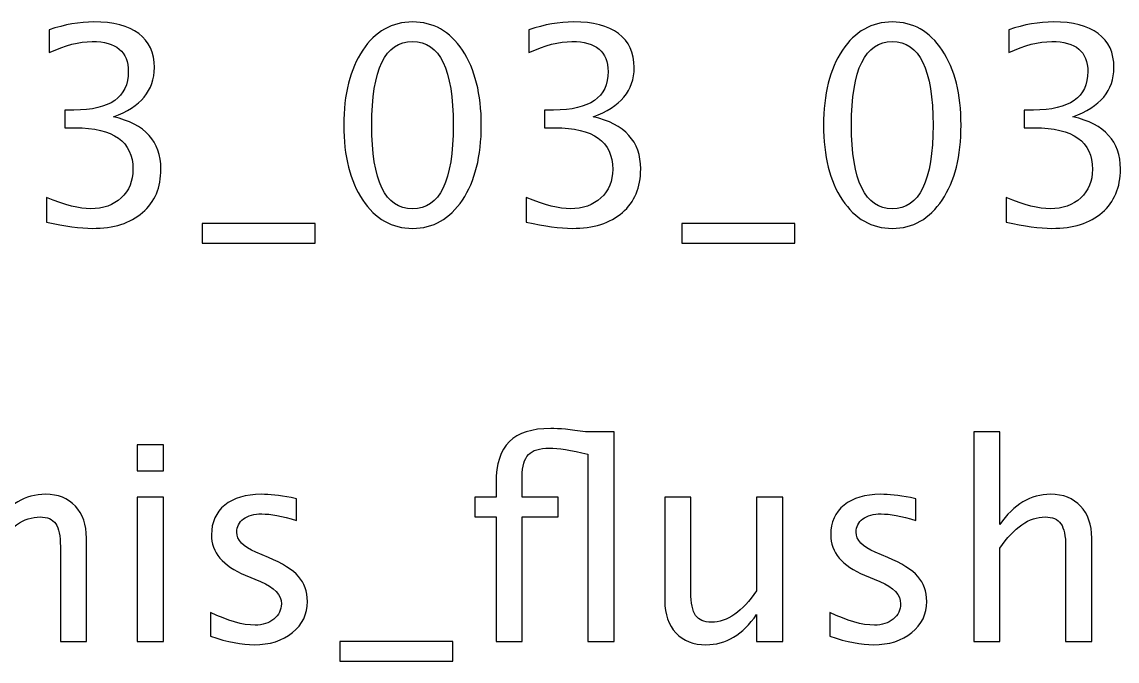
# Model space of a CAD drawing. Header units: centimetres. Extents: x -21.6 to 21.6, y -13.7 to 21.9.
# Drawn here: x -4.44 to 0.68, y 14.13 to 17.11 of the extents above; entities that cross this region are included whole.
import ezdxf

# ---------------------------------------------------------------- set-up
doc = ezdxf.new("R2010")
doc.units = ezdxf.units.CM
doc.header["$MEASUREMENT"] = 0
doc.layers.add('Layer 1', color=7, linetype='Continuous')

msp = doc.modelspace()

# ---------------------------------------------------------------- linework, layer by layer
at = {"layer": 'Layer 1'}
for points, knots in [([(-4.32374, 16.17679), (-4.32374, 16.17679), (-4.32374, 16.29109), (-4.32374, 16.29109), (-4.32374, 16.29109), (-4.23653, 16.25638), (-4.16816, 16.23902), (-4.118, 16.23902), (-4.118, 16.23902), (-4.05894, 16.23902), (-4.01132, 16.25595), (-3.9747, 16.29003), (-3.9747, 16.29003), (-3.93808, 16.32411), (-3.91988, 16.36856), (-3.91988, 16.42317), (-3.91988, 16.42317), (-3.91988, 16.55271), (-4.01005, 16.61748), (-4.19039, 16.61748), (-4.19039, 16.61748), (-4.19039, 16.61748), (-4.23865, 16.61748), (-4.23865, 16.61748), (-4.23865, 16.61748), (-4.23865, 16.61748), (-4.23865, 16.6994), (-4.23865, 16.6994), (-4.23865, 16.6994), (-4.23865, 16.6994), (-4.19589, 16.70003), (-4.19589, 16.70003), (-4.19589, 16.70003), (-4.02635, 16.70003), (-3.94147, 16.75972), (-3.94147, 16.87931), (-3.94147, 16.87931), (-3.94147, 16.97308), (-3.99777, 17.02007), (-4.11017, 17.02007), (-4.11017, 17.02007), (-4.17049, 17.02007), (-4.23738, 17.00271), (-4.31104, 16.968), (-4.31104, 16.968), (-4.31104, 16.968), (-4.31104, 17.07468), (-4.31104, 17.07468), (-4.31104, 17.07468), (-4.23886, 17.09923), (-4.16922, 17.11151), (-4.10234, 17.11151), (-4.10234, 17.11151), (-4.01132, 17.11151), (-3.94126, 17.09331), (-3.89257, 17.0569), (-3.89257, 17.0569), (-3.84389, 17.02071), (-3.81955, 16.968), (-3.81955, 16.899), (-3.81955, 16.899), (-3.81955, 16.79126), (-3.88326, 16.71442), (-4.0109, 16.6687), (-4.0109, 16.6687), (-3.86294, 16.6342), (-3.78907, 16.55313), (-3.78907, 16.42508), (-3.78907, 16.42508), (-3.78907, 16.33872), (-3.81764, 16.27077), (-3.87458, 16.22145), (-3.87458, 16.22145), (-3.93152, 16.17213), (-4.00984, 16.14758), (-4.10932, 16.14758), (-4.10932, 16.14758), (-4.16605, 16.14758), (-4.23738, 16.15732), (-4.32374, 16.17679)], [0, 0, 0, 0, 0.047619, 0.047619, 0.047619, 0.047619, 0.0952381, 0.0952381, 0.0952381, 0.0952381, 0.1428571, 0.1428571, 0.1428571, 0.1428571, 0.1904762, 0.1904762, 0.1904762, 0.1904762, 0.2380952, 0.2380952, 0.2380952, 0.2380952, 0.2857143, 0.2857143, 0.2857143, 0.2857143, 0.3333333, 0.3333333, 0.3333333, 0.3333333, 0.3809524, 0.3809524, 0.3809524, 0.3809524, 0.4285714, 0.4285714, 0.4285714, 0.4285714, 0.4761905, 0.4761905, 0.4761905, 0.4761905, 0.5238095, 0.5238095, 0.5238095, 0.5238095, 0.5714286, 0.5714286, 0.5714286, 0.5714286, 0.6190476, 0.6190476, 0.6190476, 0.6190476, 0.6666667, 0.6666667, 0.6666667, 0.6666667, 0.7142857, 0.7142857, 0.7142857, 0.7142857, 0.7619048, 0.7619048, 0.7619048, 0.7619048, 0.8095238, 0.8095238, 0.8095238, 0.8095238, 0.8571429, 0.8571429, 0.8571429, 0.8571429, 0.9047619, 0.9047619, 0.9047619, 0.9047619, 1, 1, 1, 1]), ([(-2.6139, 16.14758), (-2.71021, 16.14758), (-2.78789, 16.19182), (-2.84673, 16.28008), (-2.84673, 16.28008), (-2.90579, 16.36835), (-2.93521, 16.48477), (-2.93521, 16.62955), (-2.93521, 16.62955), (-2.93521, 16.77433), (-2.90579, 16.89074), (-2.84673, 16.97901), (-2.84673, 16.97901), (-2.78789, 17.06727), (-2.71021, 17.11151), (-2.6139, 17.11151), (-2.6139, 17.11151), (-2.51717, 17.11151), (-2.43949, 17.06748), (-2.38064, 16.97943), (-2.38064, 16.97943), (-2.32201, 16.89138), (-2.29259, 16.77475), (-2.29259, 16.62955), (-2.29259, 16.62955), (-2.29259, 16.48477), (-2.32201, 16.36835), (-2.38064, 16.28008), (-2.38064, 16.28008), (-2.43949, 16.19182), (-2.51717, 16.14758), (-2.6139, 16.14758)], [0, 0, 0, 0, 0.1111111, 0.1111111, 0.1111111, 0.1111111, 0.2222222, 0.2222222, 0.2222222, 0.2222222, 0.3333333, 0.3333333, 0.3333333, 0.3333333, 0.4444444, 0.4444444, 0.4444444, 0.4444444, 0.5555556, 0.5555556, 0.5555556, 0.5555556, 0.6666667, 0.6666667, 0.6666667, 0.6666667, 0.7777778, 0.7777778, 0.7777778, 0.7777778, 1, 1, 1, 1]), ([(-2.08262, 16.17679), (-2.08262, 16.17679), (-2.08262, 16.29109), (-2.08262, 16.29109), (-2.08262, 16.29109), (-1.99541, 16.25638), (-1.92704, 16.23902), (-1.87688, 16.23902), (-1.87688, 16.23902), (-1.81782, 16.23902), (-1.7702, 16.25595), (-1.73358, 16.29003), (-1.73358, 16.29003), (-1.69696, 16.32411), (-1.67876, 16.36856), (-1.67876, 16.42317), (-1.67876, 16.42317), (-1.67876, 16.55271), (-1.76893, 16.61748), (-1.94927, 16.61748), (-1.94927, 16.61748), (-1.94927, 16.61748), (-1.99753, 16.61748), (-1.99753, 16.61748), (-1.99753, 16.61748), (-1.99753, 16.61748), (-1.99753, 16.6994), (-1.99753, 16.6994), (-1.99753, 16.6994), (-1.99753, 16.6994), (-1.95477, 16.70003), (-1.95477, 16.70003), (-1.95477, 16.70003), (-1.78523, 16.70003), (-1.70035, 16.75972), (-1.70035, 16.87931), (-1.70035, 16.87931), (-1.70035, 16.97308), (-1.75665, 17.02007), (-1.86905, 17.02007), (-1.86905, 17.02007), (-1.92937, 17.02007), (-1.99626, 17.00271), (-2.06992, 16.968), (-2.06992, 16.968), (-2.06992, 16.968), (-2.06992, 17.07468), (-2.06992, 17.07468), (-2.06992, 17.07468), (-1.99774, 17.09923), (-1.9281, 17.11151), (-1.86122, 17.11151), (-1.86122, 17.11151), (-1.7702, 17.11151), (-1.70014, 17.09331), (-1.65145, 17.0569), (-1.65145, 17.0569), (-1.60277, 17.02071), (-1.57843, 16.968), (-1.57843, 16.899), (-1.57843, 16.899), (-1.57843, 16.79126), (-1.64214, 16.71442), (-1.76978, 16.6687), (-1.76978, 16.6687), (-1.62182, 16.6342), (-1.54795, 16.55313), (-1.54795, 16.42508), (-1.54795, 16.42508), (-1.54795, 16.33872), (-1.57652, 16.27077), (-1.63346, 16.22145), (-1.63346, 16.22145), (-1.6904, 16.17213), (-1.76872, 16.14758), (-1.8682, 16.14758), (-1.8682, 16.14758), (-1.92493, 16.14758), (-1.99626, 16.15732), (-2.08262, 16.17679)], [0, 0, 0, 0, 0.047619, 0.047619, 0.047619, 0.047619, 0.0952381, 0.0952381, 0.0952381, 0.0952381, 0.1428571, 0.1428571, 0.1428571, 0.1428571, 0.1904762, 0.1904762, 0.1904762, 0.1904762, 0.2380952, 0.2380952, 0.2380952, 0.2380952, 0.2857143, 0.2857143, 0.2857143, 0.2857143, 0.3333333, 0.3333333, 0.3333333, 0.3333333, 0.3809524, 0.3809524, 0.3809524, 0.3809524, 0.4285714, 0.4285714, 0.4285714, 0.4285714, 0.4761905, 0.4761905, 0.4761905, 0.4761905, 0.5238095, 0.5238095, 0.5238095, 0.5238095, 0.5714286, 0.5714286, 0.5714286, 0.5714286, 0.6190476, 0.6190476, 0.6190476, 0.6190476, 0.6666667, 0.6666667, 0.6666667, 0.6666667, 0.7142857, 0.7142857, 0.7142857, 0.7142857, 0.7619048, 0.7619048, 0.7619048, 0.7619048, 0.8095238, 0.8095238, 0.8095238, 0.8095238, 0.8571429, 0.8571429, 0.8571429, 0.8571429, 0.9047619, 0.9047619, 0.9047619, 0.9047619, 1, 1, 1, 1]), ([(-0.37278, 16.14758), (-0.46909, 16.14758), (-0.54677, 16.19182), (-0.60561, 16.28008), (-0.60561, 16.28008), (-0.66467, 16.36835), (-0.69409, 16.48477), (-0.69409, 16.62955), (-0.69409, 16.62955), (-0.69409, 16.77433), (-0.66467, 16.89074), (-0.60561, 16.97901), (-0.60561, 16.97901), (-0.54677, 17.06727), (-0.46909, 17.11151), (-0.37278, 17.11151), (-0.37278, 17.11151), (-0.27605, 17.11151), (-0.19837, 17.06748), (-0.13952, 16.97943), (-0.13952, 16.97943), (-0.08089, 16.89138), (-0.05147, 16.77475), (-0.05147, 16.62955), (-0.05147, 16.62955), (-0.05147, 16.48477), (-0.08089, 16.36835), (-0.13952, 16.28008), (-0.13952, 16.28008), (-0.19837, 16.19182), (-0.27605, 16.14758), (-0.37278, 16.14758)], [0, 0, 0, 0, 0.1111111, 0.1111111, 0.1111111, 0.1111111, 0.2222222, 0.2222222, 0.2222222, 0.2222222, 0.3333333, 0.3333333, 0.3333333, 0.3333333, 0.4444444, 0.4444444, 0.4444444, 0.4444444, 0.5555556, 0.5555556, 0.5555556, 0.5555556, 0.6666667, 0.6666667, 0.6666667, 0.6666667, 0.7777778, 0.7777778, 0.7777778, 0.7777778, 1, 1, 1, 1]), ([(0.1585, 16.17679), (0.1585, 16.17679), (0.1585, 16.29109), (0.1585, 16.29109), (0.1585, 16.29109), (0.24571, 16.25638), (0.31408, 16.23902), (0.36424, 16.23902), (0.36424, 16.23902), (0.4233, 16.23902), (0.47092, 16.25595), (0.50754, 16.29003), (0.50754, 16.29003), (0.54416, 16.32411), (0.56236, 16.36856), (0.56236, 16.42317), (0.56236, 16.42317), (0.56236, 16.55271), (0.47219, 16.61748), (0.29185, 16.61748), (0.29185, 16.61748), (0.29185, 16.61748), (0.24359, 16.61748), (0.24359, 16.61748), (0.24359, 16.61748), (0.24359, 16.61748), (0.24359, 16.6994), (0.24359, 16.6994), (0.24359, 16.6994), (0.24359, 16.6994), (0.28635, 16.70003), (0.28635, 16.70003), (0.28635, 16.70003), (0.45589, 16.70003), (0.54077, 16.75972), (0.54077, 16.87931), (0.54077, 16.87931), (0.54077, 16.97308), (0.48447, 17.02007), (0.37207, 17.02007), (0.37207, 17.02007), (0.31175, 17.02007), (0.24486, 17.00271), (0.1712, 16.968), (0.1712, 16.968), (0.1712, 16.968), (0.1712, 17.07468), (0.1712, 17.07468), (0.1712, 17.07468), (0.24338, 17.09923), (0.31302, 17.11151), (0.3799, 17.11151), (0.3799, 17.11151), (0.47092, 17.11151), (0.54098, 17.09331), (0.58967, 17.0569), (0.58967, 17.0569), (0.63835, 17.02071), (0.66269, 16.968), (0.66269, 16.899), (0.66269, 16.899), (0.66269, 16.79126), (0.59898, 16.71442), (0.47134, 16.6687), (0.47134, 16.6687), (0.6193, 16.6342), (0.69317, 16.55313), (0.69317, 16.42508), (0.69317, 16.42508), (0.69317, 16.33872), (0.6646, 16.27077), (0.60766, 16.22145), (0.60766, 16.22145), (0.55072, 16.17213), (0.4724, 16.14758), (0.37292, 16.14758), (0.37292, 16.14758), (0.31619, 16.14758), (0.24486, 16.15732), (0.1585, 16.17679)], [0, 0, 0, 0, 0.047619, 0.047619, 0.047619, 0.047619, 0.0952381, 0.0952381, 0.0952381, 0.0952381, 0.1428571, 0.1428571, 0.1428571, 0.1428571, 0.1904762, 0.1904762, 0.1904762, 0.1904762, 0.2380952, 0.2380952, 0.2380952, 0.2380952, 0.2857143, 0.2857143, 0.2857143, 0.2857143, 0.3333333, 0.3333333, 0.3333333, 0.3333333, 0.3809524, 0.3809524, 0.3809524, 0.3809524, 0.4285714, 0.4285714, 0.4285714, 0.4285714, 0.4761905, 0.4761905, 0.4761905, 0.4761905, 0.5238095, 0.5238095, 0.5238095, 0.5238095, 0.5714286, 0.5714286, 0.5714286, 0.5714286, 0.6190476, 0.6190476, 0.6190476, 0.6190476, 0.6666667, 0.6666667, 0.6666667, 0.6666667, 0.7142857, 0.7142857, 0.7142857, 0.7142857, 0.7619048, 0.7619048, 0.7619048, 0.7619048, 0.8095238, 0.8095238, 0.8095238, 0.8095238, 0.8571429, 0.8571429, 0.8571429, 0.8571429, 0.9047619, 0.9047619, 0.9047619, 0.9047619, 1, 1, 1, 1]), ([(-2.61411, 16.23902), (-2.4869, 16.23902), (-2.4234, 16.3692), (-2.4234, 16.62955), (-2.4234, 16.62955), (-2.4234, 16.8899), (-2.4869, 17.02007), (-2.61411, 17.02007), (-2.61411, 17.02007), (-2.7409, 17.02007), (-2.8044, 16.8899), (-2.8044, 16.62955), (-2.8044, 16.62955), (-2.8044, 16.3692), (-2.7409, 16.23902), (-2.61411, 16.23902)], [0, 0, 0, 0, 0.2, 0.2, 0.2, 0.2, 0.4, 0.4, 0.4, 0.4, 0.6, 0.6, 0.6, 0.6, 1, 1, 1, 1]), ([(-0.37299, 16.23902), (-0.24578, 16.23902), (-0.18228, 16.3692), (-0.18228, 16.62955), (-0.18228, 16.62955), (-0.18228, 16.8899), (-0.24578, 17.02007), (-0.37299, 17.02007), (-0.37299, 17.02007), (-0.49978, 17.02007), (-0.56328, 16.8899), (-0.56328, 16.62955), (-0.56328, 16.62955), (-0.56328, 16.3692), (-0.49978, 16.23902), (-0.37299, 16.23902)], [0, 0, 0, 0, 0.2, 0.2, 0.2, 0.2, 0.4, 0.4, 0.4, 0.4, 0.6, 0.6, 0.6, 0.6, 1, 1, 1, 1]), ([(-3.59688, 16.079), (-3.59688, 16.079), (-3.59688, 16.17044), (-3.59688, 16.17044), (-3.59688, 16.17044), (-3.59688, 16.17044), (-3.06856, 16.17044), (-3.06856, 16.17044), (-3.06856, 16.17044), (-3.06856, 16.17044), (-3.06856, 16.079), (-3.06856, 16.079), (-3.06856, 16.079), (-3.06856, 16.079), (-3.59688, 16.079), (-3.59688, 16.079)], [0, 0, 0, 0, 0.2, 0.2, 0.2, 0.2, 0.4, 0.4, 0.4, 0.4, 0.6, 0.6, 0.6, 0.6, 1, 1, 1, 1]), ([(-1.35576, 16.079), (-1.35576, 16.079), (-1.35576, 16.17044), (-1.35576, 16.17044), (-1.35576, 16.17044), (-1.35576, 16.17044), (-0.82744, 16.17044), (-0.82744, 16.17044), (-0.82744, 16.17044), (-0.82744, 16.17044), (-0.82744, 16.079), (-0.82744, 16.079), (-0.82744, 16.079), (-0.82744, 16.079), (-1.35576, 16.079), (-1.35576, 16.079)], [0, 0, 0, 0, 0.2, 0.2, 0.2, 0.2, 0.4, 0.4, 0.4, 0.4, 0.6, 0.6, 0.6, 0.6, 1, 1, 1, 1]), ([(-2.22359, 14.21887), (-2.22359, 14.21887), (-2.22359, 14.80053), (-2.22359, 14.80053), (-2.22359, 14.80053), (-2.22359, 14.80053), (-2.32286, 14.80053), (-2.32286, 14.80053), (-2.32286, 14.80053), (-2.32286, 14.80053), (-2.32286, 14.89197), (-2.32286, 14.89197), (-2.32286, 14.89197), (-2.32286, 14.89197), (-2.22359, 14.89197), (-2.22359, 14.89197), (-2.22359, 14.89197), (-2.22359, 14.89197), (-2.22359, 14.96076), (-2.22359, 14.96076), (-2.22359, 14.96076), (-2.22359, 15.04776), (-2.20285, 15.11147), (-2.16157, 15.15211), (-2.16157, 15.15211), (-2.1203, 15.19296), (-2.05574, 15.21328), (-1.96811, 15.21328), (-1.96811, 15.21328), (-1.93022, 15.21328), (-1.87603, 15.2082), (-1.80576, 15.19804), (-1.80576, 15.19804), (-1.80576, 15.19804), (-1.67241, 15.19804), (-1.67241, 15.19804), (-1.67241, 15.19804), (-1.67241, 15.19804), (-1.67241, 14.21887), (-1.67241, 14.21887), (-1.67241, 14.21887), (-1.67241, 14.21887), (-1.79433, 14.21887), (-1.79433, 14.21887), (-1.79433, 14.21887), (-1.79433, 14.21887), (-1.79433, 15.0939), (-1.79433, 15.0939), (-1.79433, 15.0939), (-1.87328, 15.11253), (-1.93361, 15.12184), (-1.97509, 15.12184), (-1.97509, 15.12184), (-2.02039, 15.12184), (-2.05277, 15.11168), (-2.07246, 15.09136), (-2.07246, 15.09136), (-2.09193, 15.07104), (-2.10167, 15.03717), (-2.10167, 14.98955), (-2.10167, 14.98955), (-2.10167, 14.98955), (-2.10167, 14.89197), (-2.10167, 14.89197), (-2.10167, 14.89197), (-2.10167, 14.89197), (-1.93276, 14.89197), (-1.93276, 14.89197), (-1.93276, 14.89197), (-1.93276, 14.89197), (-1.93276, 14.80053), (-1.93276, 14.80053), (-1.93276, 14.80053), (-1.93276, 14.80053), (-2.10167, 14.80053), (-2.10167, 14.80053), (-2.10167, 14.80053), (-2.10167, 14.80053), (-2.10167, 14.21887), (-2.10167, 14.21887), (-2.10167, 14.21887), (-2.10167, 14.21887), (-2.22359, 14.21887), (-2.22359, 14.21887)], [0, 0, 0, 0, 0.0454545, 0.0454545, 0.0454545, 0.0454545, 0.0909091, 0.0909091, 0.0909091, 0.0909091, 0.1363636, 0.1363636, 0.1363636, 0.1363636, 0.1818182, 0.1818182, 0.1818182, 0.1818182, 0.2272727, 0.2272727, 0.2272727, 0.2272727, 0.2727273, 0.2727273, 0.2727273, 0.2727273, 0.3181818, 0.3181818, 0.3181818, 0.3181818, 0.3636364, 0.3636364, 0.3636364, 0.3636364, 0.4090909, 0.4090909, 0.4090909, 0.4090909, 0.4545455, 0.4545455, 0.4545455, 0.4545455, 0.5, 0.5, 0.5, 0.5, 0.5454545, 0.5454545, 0.5454545, 0.5454545, 0.5909091, 0.5909091, 0.5909091, 0.5909091, 0.6363636, 0.6363636, 0.6363636, 0.6363636, 0.6818182, 0.6818182, 0.6818182, 0.6818182, 0.7272727, 0.7272727, 0.7272727, 0.7272727, 0.7727273, 0.7727273, 0.7727273, 0.7727273, 0.8181818, 0.8181818, 0.8181818, 0.8181818, 0.8636364, 0.8636364, 0.8636364, 0.8636364, 0.9090909, 0.9090909, 0.9090909, 0.9090909, 1, 1, 1, 1]), ([(0.00781, 14.21887), (0.00781, 14.21887), (0.00781, 15.19804), (0.00781, 15.19804), (0.00781, 15.19804), (0.00781, 15.19804), (0.12973, 15.19804), (0.12973, 15.19804), (0.12973, 15.19804), (0.12973, 15.19804), (0.12973, 14.76476), (0.12973, 14.76476), (0.12973, 14.76476), (0.19429, 14.85895), (0.27345, 14.90594), (0.36701, 14.90594), (0.36701, 14.90594), (0.42585, 14.90594), (0.47263, 14.88753), (0.50713, 14.85048), (0.50713, 14.85048), (0.54163, 14.81365), (0.55899, 14.76391), (0.55899, 14.70168), (0.55899, 14.70168), (0.55899, 14.70168), (0.55899, 14.21887), (0.55899, 14.21887), (0.55899, 14.21887), (0.55899, 14.21887), (0.43707, 14.21887), (0.43707, 14.21887), (0.43707, 14.21887), (0.43707, 14.21887), (0.43707, 14.66189), (0.43707, 14.66189), (0.43707, 14.66189), (0.43707, 14.71184), (0.42966, 14.7474), (0.41506, 14.76857), (0.41506, 14.76857), (0.40024, 14.78995), (0.3759, 14.80053), (0.34182, 14.80053), (0.34182, 14.80053), (0.26689, 14.80053), (0.19619, 14.75164), (0.12973, 14.65385), (0.12973, 14.65385), (0.12973, 14.65385), (0.12973, 14.21887), (0.12973, 14.21887), (0.12973, 14.21887), (0.12973, 14.21887), (0.00781, 14.21887), (0.00781, 14.21887)], [0, 0, 0, 0, 0.0666667, 0.0666667, 0.0666667, 0.0666667, 0.1333333, 0.1333333, 0.1333333, 0.1333333, 0.2, 0.2, 0.2, 0.2, 0.2666667, 0.2666667, 0.2666667, 0.2666667, 0.3333333, 0.3333333, 0.3333333, 0.3333333, 0.4, 0.4, 0.4, 0.4, 0.4666667, 0.4666667, 0.4666667, 0.4666667, 0.5333333, 0.5333333, 0.5333333, 0.5333333, 0.6, 0.6, 0.6, 0.6, 0.6666667, 0.6666667, 0.6666667, 0.6666667, 0.7333333, 0.7333333, 0.7333333, 0.7333333, 0.8, 0.8, 0.8, 0.8, 0.8666667, 0.8666667, 0.8666667, 0.8666667, 1, 1, 1, 1]), ([(-3.89978, 15.01516), (-3.89978, 15.01516), (-3.89978, 15.13708), (-3.89978, 15.13708), (-3.89978, 15.13708), (-3.89978, 15.13708), (-3.77786, 15.13708), (-3.77786, 15.13708), (-3.77786, 15.13708), (-3.77786, 15.13708), (-3.77786, 15.01516), (-3.77786, 15.01516), (-3.77786, 15.01516), (-3.77786, 15.01516), (-3.89978, 15.01516), (-3.89978, 15.01516)], [0, 0, 0, 0, 0.2, 0.2, 0.2, 0.2, 0.4, 0.4, 0.4, 0.4, 0.6, 0.6, 0.6, 0.6, 1, 1, 1, 1]), ([(-4.68803, 14.21887), (-4.68803, 14.21887), (-4.68803, 14.89197), (-4.68803, 14.89197), (-4.68803, 14.89197), (-4.68803, 14.89197), (-4.56611, 14.89197), (-4.56611, 14.89197), (-4.56611, 14.89197), (-4.56611, 14.89197), (-4.56611, 14.76476), (-4.56611, 14.76476), (-4.56611, 14.76476), (-4.50155, 14.85895), (-4.42239, 14.90594), (-4.32883, 14.90594), (-4.32883, 14.90594), (-4.26999, 14.90594), (-4.22321, 14.88753), (-4.18871, 14.85048), (-4.18871, 14.85048), (-4.15421, 14.81365), (-4.13685, 14.76391), (-4.13685, 14.70168), (-4.13685, 14.70168), (-4.13685, 14.70168), (-4.13685, 14.21887), (-4.13685, 14.21887), (-4.13685, 14.21887), (-4.13685, 14.21887), (-4.25877, 14.21887), (-4.25877, 14.21887), (-4.25877, 14.21887), (-4.25877, 14.21887), (-4.25877, 14.66189), (-4.25877, 14.66189), (-4.25877, 14.66189), (-4.25877, 14.71184), (-4.26618, 14.7474), (-4.28078, 14.76857), (-4.28078, 14.76857), (-4.2956, 14.78995), (-4.31994, 14.80053), (-4.35402, 14.80053), (-4.35402, 14.80053), (-4.42895, 14.80053), (-4.49965, 14.75164), (-4.56611, 14.65385), (-4.56611, 14.65385), (-4.56611, 14.65385), (-4.56611, 14.21887), (-4.56611, 14.21887), (-4.56611, 14.21887), (-4.56611, 14.21887), (-4.68803, 14.21887), (-4.68803, 14.21887)], [0, 0, 0, 0, 0.0666667, 0.0666667, 0.0666667, 0.0666667, 0.1333333, 0.1333333, 0.1333333, 0.1333333, 0.2, 0.2, 0.2, 0.2, 0.2666667, 0.2666667, 0.2666667, 0.2666667, 0.3333333, 0.3333333, 0.3333333, 0.3333333, 0.4, 0.4, 0.4, 0.4, 0.4666667, 0.4666667, 0.4666667, 0.4666667, 0.5333333, 0.5333333, 0.5333333, 0.5333333, 0.6, 0.6, 0.6, 0.6, 0.6666667, 0.6666667, 0.6666667, 0.6666667, 0.7333333, 0.7333333, 0.7333333, 0.7333333, 0.8, 0.8, 0.8, 0.8, 0.8666667, 0.8666667, 0.8666667, 0.8666667, 1, 1, 1, 1]), ([(-3.89978, 14.21887), (-3.89978, 14.21887), (-3.89978, 14.89197), (-3.89978, 14.89197), (-3.89978, 14.89197), (-3.89978, 14.89197), (-3.77786, 14.89197), (-3.77786, 14.89197), (-3.77786, 14.89197), (-3.77786, 14.89197), (-3.77786, 14.21887), (-3.77786, 14.21887), (-3.77786, 14.21887), (-3.77786, 14.21887), (-3.89978, 14.21887), (-3.89978, 14.21887)], [0, 0, 0, 0, 0.2, 0.2, 0.2, 0.2, 0.4, 0.4, 0.4, 0.4, 0.6, 0.6, 0.6, 0.6, 1, 1, 1, 1]), ([(-3.55688, 14.243), (-3.55688, 14.243), (-3.55688, 14.35476), (-3.55688, 14.35476), (-3.55688, 14.35476), (-3.47708, 14.31497), (-3.40787, 14.29507), (-3.34881, 14.29507), (-3.34881, 14.29507), (-3.31367, 14.29507), (-3.28446, 14.3046), (-3.26139, 14.32365), (-3.26139, 14.32365), (-3.23832, 14.34248), (-3.22668, 14.36619), (-3.22668, 14.39477), (-3.22668, 14.39477), (-3.22668, 14.43646), (-3.25906, 14.47097), (-3.32383, 14.49827), (-3.32383, 14.49827), (-3.32383, 14.49827), (-3.39517, 14.52854), (-3.39517, 14.52854), (-3.39517, 14.52854), (-3.50036, 14.57214), (-3.55307, 14.63522), (-3.55307, 14.71713), (-3.55307, 14.71713), (-3.55307, 14.77577), (-3.53233, 14.82191), (-3.49084, 14.85556), (-3.49084, 14.85556), (-3.44935, 14.88922), (-3.39241, 14.90594), (-3.32024, 14.90594), (-3.32024, 14.90594), (-3.28277, 14.90594), (-3.2362, 14.90086), (-3.18096, 14.89049), (-3.18096, 14.89049), (-3.18096, 14.89049), (-3.15556, 14.88562), (-3.15556, 14.88562), (-3.15556, 14.88562), (-3.15556, 14.88562), (-3.15556, 14.78402), (-3.15556, 14.78402), (-3.15556, 14.78402), (-3.2235, 14.80434), (-3.27769, 14.8145), (-3.31812, 14.8145), (-3.31812, 14.8145), (-3.35368, 14.8145), (-3.38183, 14.80667), (-3.40321, 14.79122), (-3.40321, 14.79122), (-3.42438, 14.77577), (-3.43496, 14.75502), (-3.43496, 14.72899), (-3.43496, 14.72899), (-3.43496, 14.69237), (-3.40533, 14.66125), (-3.34585, 14.63607), (-3.34585, 14.63607), (-3.34585, 14.63607), (-3.28722, 14.6113), (-3.28722, 14.6113), (-3.28722, 14.6113), (-3.22075, 14.58336), (-3.17376, 14.55373), (-3.14625, 14.52261), (-3.14625, 14.52261), (-3.11852, 14.4915), (-3.10476, 14.45255), (-3.10476, 14.40598), (-3.10476, 14.40598), (-3.10476, 14.34693), (-3.12804, 14.29846), (-3.17482, 14.26057), (-3.17482, 14.26057), (-3.22139, 14.22268), (-3.28108, 14.20363), (-3.35368, 14.20363), (-3.35368, 14.20363), (-3.40956, 14.20363), (-3.47708, 14.21675), (-3.55688, 14.243)], [0, 0, 0, 0, 0.0434783, 0.0434783, 0.0434783, 0.0434783, 0.0869565, 0.0869565, 0.0869565, 0.0869565, 0.1304348, 0.1304348, 0.1304348, 0.1304348, 0.173913, 0.173913, 0.173913, 0.173913, 0.2173913, 0.2173913, 0.2173913, 0.2173913, 0.2608696, 0.2608696, 0.2608696, 0.2608696, 0.3043478, 0.3043478, 0.3043478, 0.3043478, 0.3478261, 0.3478261, 0.3478261, 0.3478261, 0.3913043, 0.3913043, 0.3913043, 0.3913043, 0.4347826, 0.4347826, 0.4347826, 0.4347826, 0.4782609, 0.4782609, 0.4782609, 0.4782609, 0.5217391, 0.5217391, 0.5217391, 0.5217391, 0.5652174, 0.5652174, 0.5652174, 0.5652174, 0.6086957, 0.6086957, 0.6086957, 0.6086957, 0.6521739, 0.6521739, 0.6521739, 0.6521739, 0.6956522, 0.6956522, 0.6956522, 0.6956522, 0.7391304, 0.7391304, 0.7391304, 0.7391304, 0.7826087, 0.7826087, 0.7826087, 0.7826087, 0.826087, 0.826087, 0.826087, 0.826087, 0.8695652, 0.8695652, 0.8695652, 0.8695652, 0.9130435, 0.9130435, 0.9130435, 0.9130435, 1, 1, 1, 1]), ([(-1.00629, 14.21887), (-1.00629, 14.21887), (-1.00629, 14.34545), (-1.00629, 14.34545), (-1.00629, 14.34545), (-1.07127, 14.25083), (-1.15022, 14.20363), (-1.24293, 14.20363), (-1.24293, 14.20363), (-1.30178, 14.20363), (-1.34855, 14.22205), (-1.38327, 14.25909), (-1.38327, 14.25909), (-1.41819, 14.29613), (-1.43555, 14.34587), (-1.43555, 14.40874), (-1.43555, 14.40874), (-1.43555, 14.40874), (-1.43555, 14.89197), (-1.43555, 14.89197), (-1.43555, 14.89197), (-1.43555, 14.89197), (-1.31363, 14.89197), (-1.31363, 14.89197), (-1.31363, 14.89197), (-1.31363, 14.89197), (-1.31363, 14.44853), (-1.31363, 14.44853), (-1.31363, 14.44853), (-1.31363, 14.39794), (-1.30622, 14.36217), (-1.29162, 14.341), (-1.29162, 14.341), (-1.2768, 14.31962), (-1.25225, 14.30904), (-1.21774, 14.30904), (-1.21774, 14.30904), (-1.14324, 14.30904), (-1.07254, 14.35794), (-1.00629, 14.45594), (-1.00629, 14.45594), (-1.00629, 14.45594), (-1.00629, 14.89197), (-1.00629, 14.89197), (-1.00629, 14.89197), (-1.00629, 14.89197), (-0.88437, 14.89197), (-0.88437, 14.89197), (-0.88437, 14.89197), (-0.88437, 14.89197), (-0.88437, 14.21887), (-0.88437, 14.21887), (-0.88437, 14.21887), (-0.88437, 14.21887), (-1.00629, 14.21887), (-1.00629, 14.21887)], [0, 0, 0, 0, 0.0666667, 0.0666667, 0.0666667, 0.0666667, 0.1333333, 0.1333333, 0.1333333, 0.1333333, 0.2, 0.2, 0.2, 0.2, 0.2666667, 0.2666667, 0.2666667, 0.2666667, 0.3333333, 0.3333333, 0.3333333, 0.3333333, 0.4, 0.4, 0.4, 0.4, 0.4666667, 0.4666667, 0.4666667, 0.4666667, 0.5333333, 0.5333333, 0.5333333, 0.5333333, 0.6, 0.6, 0.6, 0.6, 0.6666667, 0.6666667, 0.6666667, 0.6666667, 0.7333333, 0.7333333, 0.7333333, 0.7333333, 0.8, 0.8, 0.8, 0.8, 0.8666667, 0.8666667, 0.8666667, 0.8666667, 1, 1, 1, 1]), ([(-0.66381, 14.243), (-0.66381, 14.243), (-0.66381, 14.35476), (-0.66381, 14.35476), (-0.66381, 14.35476), (-0.58401, 14.31497), (-0.5148, 14.29507), (-0.45574, 14.29507), (-0.45574, 14.29507), (-0.4206, 14.29507), (-0.39139, 14.3046), (-0.36832, 14.32365), (-0.36832, 14.32365), (-0.34525, 14.34248), (-0.33361, 14.36619), (-0.33361, 14.39477), (-0.33361, 14.39477), (-0.33361, 14.43646), (-0.36599, 14.47097), (-0.43076, 14.49827), (-0.43076, 14.49827), (-0.43076, 14.49827), (-0.5021, 14.52854), (-0.5021, 14.52854), (-0.5021, 14.52854), (-0.60729, 14.57214), (-0.66, 14.63522), (-0.66, 14.71713), (-0.66, 14.71713), (-0.66, 14.77577), (-0.63926, 14.82191), (-0.59777, 14.85556), (-0.59777, 14.85556), (-0.55628, 14.88922), (-0.49934, 14.90594), (-0.42717, 14.90594), (-0.42717, 14.90594), (-0.3897, 14.90594), (-0.34313, 14.90086), (-0.28789, 14.89049), (-0.28789, 14.89049), (-0.28789, 14.89049), (-0.26249, 14.88562), (-0.26249, 14.88562), (-0.26249, 14.88562), (-0.26249, 14.88562), (-0.26249, 14.78402), (-0.26249, 14.78402), (-0.26249, 14.78402), (-0.33043, 14.80434), (-0.38462, 14.8145), (-0.42505, 14.8145), (-0.42505, 14.8145), (-0.46061, 14.8145), (-0.48876, 14.80667), (-0.51014, 14.79122), (-0.51014, 14.79122), (-0.53131, 14.77577), (-0.54189, 14.75502), (-0.54189, 14.72899), (-0.54189, 14.72899), (-0.54189, 14.69237), (-0.51226, 14.66125), (-0.45278, 14.63607), (-0.45278, 14.63607), (-0.45278, 14.63607), (-0.39415, 14.6113), (-0.39415, 14.6113), (-0.39415, 14.6113), (-0.32768, 14.58336), (-0.28069, 14.55373), (-0.25318, 14.52261), (-0.25318, 14.52261), (-0.22545, 14.4915), (-0.21169, 14.45255), (-0.21169, 14.40598), (-0.21169, 14.40598), (-0.21169, 14.34693), (-0.23497, 14.29846), (-0.28175, 14.26057), (-0.28175, 14.26057), (-0.32832, 14.22268), (-0.38801, 14.20363), (-0.46061, 14.20363), (-0.46061, 14.20363), (-0.51649, 14.20363), (-0.58401, 14.21675), (-0.66381, 14.243)], [0, 0, 0, 0, 0.0434783, 0.0434783, 0.0434783, 0.0434783, 0.0869565, 0.0869565, 0.0869565, 0.0869565, 0.1304348, 0.1304348, 0.1304348, 0.1304348, 0.173913, 0.173913, 0.173913, 0.173913, 0.2173913, 0.2173913, 0.2173913, 0.2173913, 0.2608696, 0.2608696, 0.2608696, 0.2608696, 0.3043478, 0.3043478, 0.3043478, 0.3043478, 0.3478261, 0.3478261, 0.3478261, 0.3478261, 0.3913043, 0.3913043, 0.3913043, 0.3913043, 0.4347826, 0.4347826, 0.4347826, 0.4347826, 0.4782609, 0.4782609, 0.4782609, 0.4782609, 0.5217391, 0.5217391, 0.5217391, 0.5217391, 0.5652174, 0.5652174, 0.5652174, 0.5652174, 0.6086957, 0.6086957, 0.6086957, 0.6086957, 0.6521739, 0.6521739, 0.6521739, 0.6521739, 0.6956522, 0.6956522, 0.6956522, 0.6956522, 0.7391304, 0.7391304, 0.7391304, 0.7391304, 0.7826087, 0.7826087, 0.7826087, 0.7826087, 0.826087, 0.826087, 0.826087, 0.826087, 0.8695652, 0.8695652, 0.8695652, 0.8695652, 0.9130435, 0.9130435, 0.9130435, 0.9130435, 1, 1, 1, 1]), ([(-2.95384, 14.12743), (-2.95384, 14.12743), (-2.95384, 14.21887), (-2.95384, 14.21887), (-2.95384, 14.21887), (-2.95384, 14.21887), (-2.42552, 14.21887), (-2.42552, 14.21887), (-2.42552, 14.21887), (-2.42552, 14.21887), (-2.42552, 14.12743), (-2.42552, 14.12743), (-2.42552, 14.12743), (-2.42552, 14.12743), (-2.95384, 14.12743), (-2.95384, 14.12743)], [0, 0, 0, 0, 0.2, 0.2, 0.2, 0.2, 0.4, 0.4, 0.4, 0.4, 0.6, 0.6, 0.6, 0.6, 1, 1, 1, 1])]:
    msp.add_open_spline(points, degree=3, knots=knots, dxfattribs=at)

doc.saveas('drawing.dxf')
